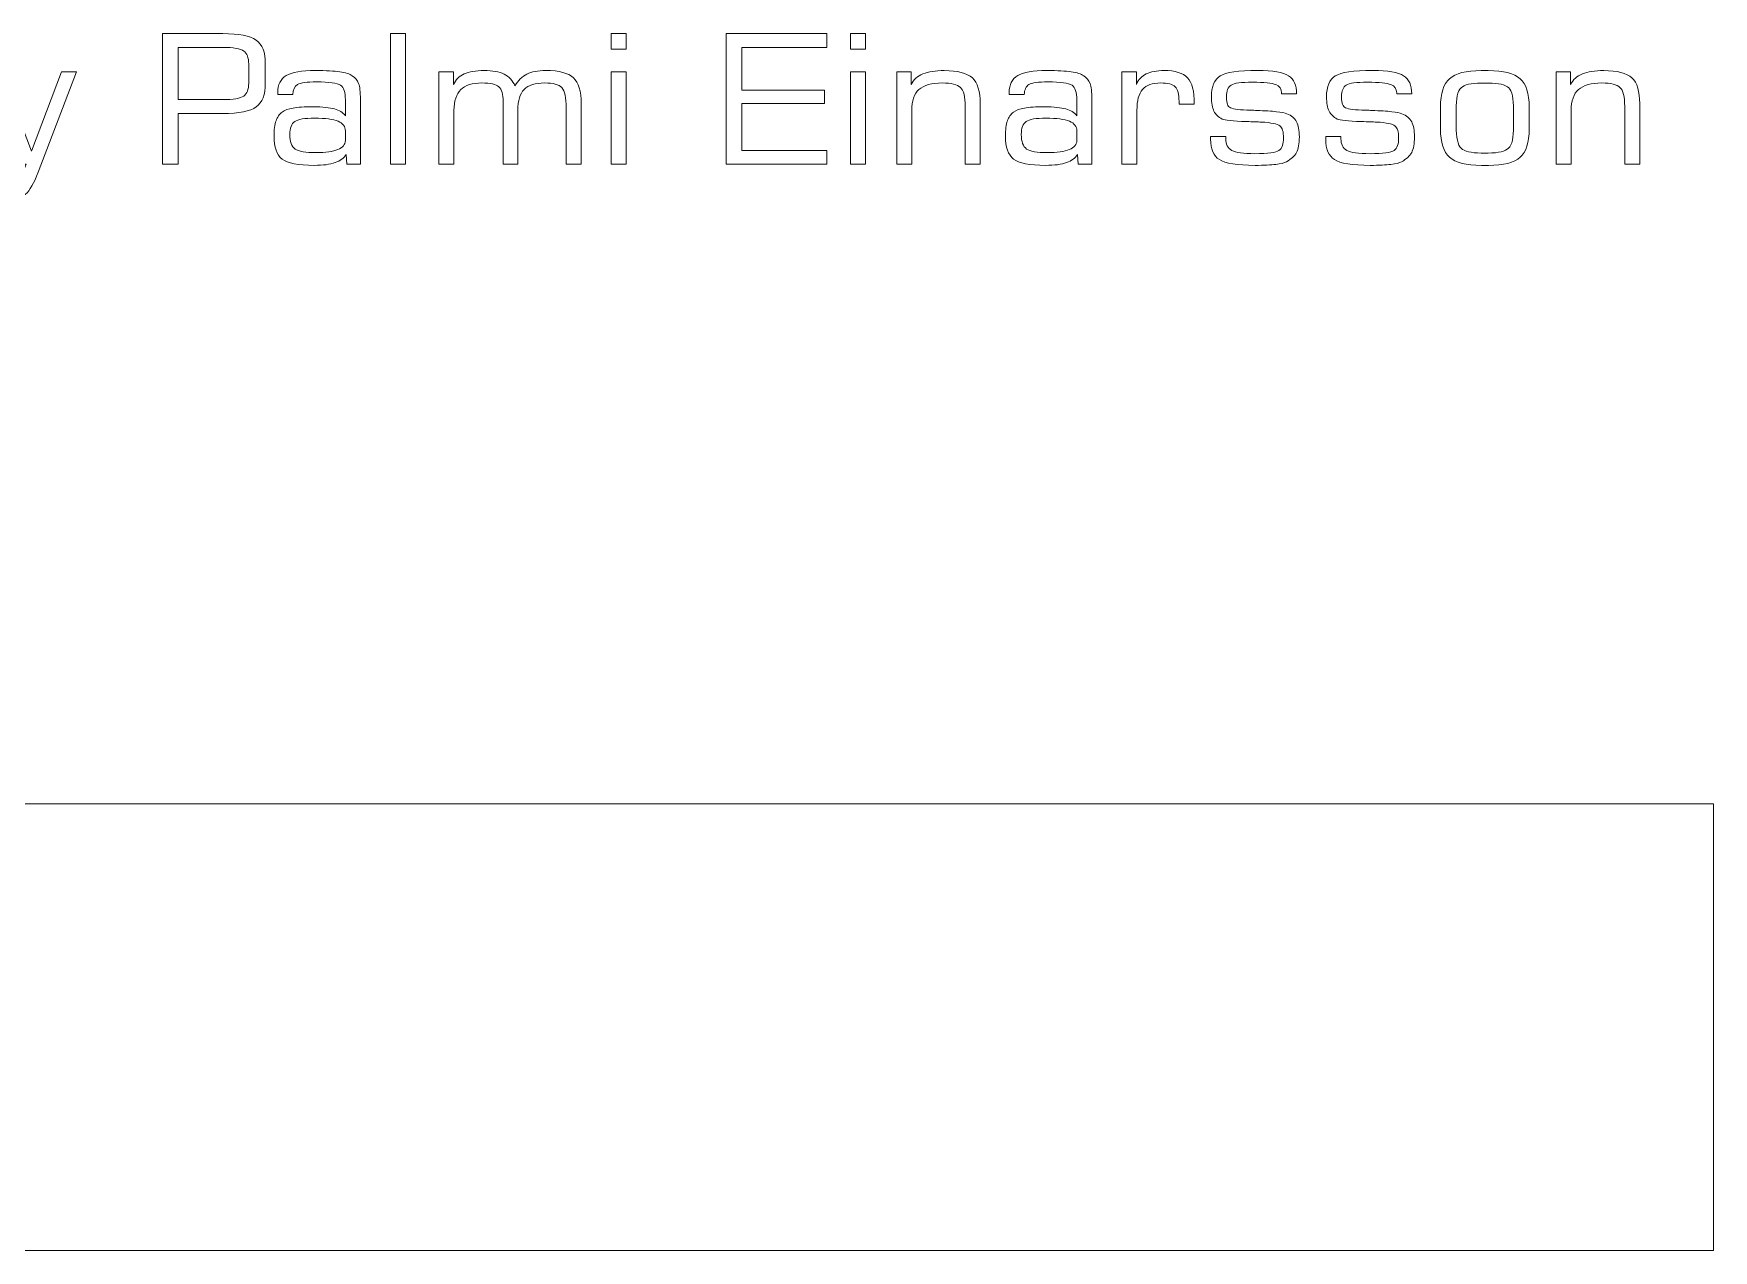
# Model space of a CAD drawing. Header units: inches. Extents: x -487 to 78, y 105 to 340.
# Drawn here: x -360.35 to -336.18, y 138.09 to 155.61 of the extents above; entities that cross this region are included whole.
import ezdxf

# ---------------------------------------------------------------- set-up
doc = ezdxf.new("R2010")
doc.units = ezdxf.units.IN
doc.header["$MEASUREMENT"] = 0
doc.layers.add('Capa 1', color=7, linetype='Continuous')
doc.layers.add('Capa 2', color=20, linetype='Continuous')

msp = doc.modelspace()

# ---------------------------------------------------------------- linework, layer by layer
at = {"layer": 'Capa 1', "color": 28, "lineweight": 9, "true_color": 0x11100b}
for points in [[(-336.183, 144.516), (-336.183, 144.4), (-336.183, 138.089), (-374.903, 138.089), (-374.903, 144.516), (-336.183, 144.516)], [(-336.183, 144.478), (-336.183, 144.4)]]:
    msp.add_lwpolyline(points, dxfattribs=at)
at = {"layer": 'Capa 2', "lineweight": 0}
for points in [[(-355.218, 153.728), (-355.218, 155.607), (-355.001, 155.607), (-355.001, 153.728), (-355.218, 153.728)], [(-352.041, 155.385), (-352.041, 155.607), (-351.825, 155.607), (-351.825, 155.385), (-352.041, 155.385)], [(-350.39, 153.728), (-350.39, 155.607), (-348.94, 155.607), (-348.94, 155.408), (-350.163, 155.408), (-350.163, 154.793), (-348.974, 154.793), (-348.974, 154.602), (-350.163, 154.602), (-350.163, 153.925), (-348.94, 153.925), (-348.94, 153.728), (-350.39, 153.728)], [(-348.6, 155.385), (-348.6, 155.607), (-348.384, 155.607), (-348.384, 155.385), (-348.6, 155.385)], [(-352.041, 153.728), (-352.041, 155.057), (-351.825, 155.057), (-351.825, 153.728), (-352.041, 153.728), (-352.041, 153.728)], [(-348.6, 153.728), (-348.6, 155.057), (-348.384, 155.057), (-348.384, 153.728), (-348.6, 153.728), (-348.6, 153.728)]]:
    msp.add_lwpolyline(points, dxfattribs=at)
for points, knots in [([(-358.501, 153.728), (-358.501, 153.728), (-358.501, 155.607), (-358.501, 155.607), (-358.501, 155.607), (-357.631, 155.607), (-357.631, 155.607), (-357.398, 155.607), (-357.239, 155.576), (-357.151, 155.514), (-357.063, 155.45), (-357.02, 155.338), (-357.02, 155.178), (-357.02, 155.178), (-357.02, 154.894), (-357.02, 154.894), (-357.02, 154.728), (-357.063, 154.615), (-357.151, 154.553), (-357.236, 154.488), (-357.398, 154.457), (-357.631, 154.457), (-357.631, 154.457), (-358.274, 154.457), (-358.274, 154.457), (-358.274, 154.457), (-358.274, 153.728), (-358.274, 153.728), (-358.274, 153.728), (-358.501, 153.728), (-358.501, 153.728), (-358.501, 153.728), (-358.501, 153.728), (-358.501, 153.728)], [0, 0, 0, 0, 1, 1, 1, 2, 2, 2, 3, 3, 3, 4, 4, 4, 5, 5, 5, 6, 6, 6, 7, 7, 7, 8, 8, 8, 9, 9, 9, 10, 10, 10, 11, 11, 11, 11]), ([(-357.259, 154.894), (-357.259, 154.894), (-357.259, 155.17), (-357.259, 155.17), (-357.259, 155.261), (-357.282, 155.323), (-357.33, 155.356), (-357.375, 155.39), (-357.478, 155.408), (-357.634, 155.408), (-357.634, 155.408), (-358.274, 155.408), (-358.274, 155.408), (-358.274, 155.408), (-358.274, 154.656), (-358.274, 154.656), (-358.274, 154.656), (-357.634, 154.656), (-357.634, 154.656), (-357.481, 154.656), (-357.378, 154.674), (-357.33, 154.708), (-357.284, 154.741), (-357.259, 154.803), (-357.259, 154.894), (-357.259, 154.894), (-357.259, 154.894), (-357.259, 154.894)], [0, 0, 0, 0, 1, 1, 1, 2, 2, 2, 3, 3, 3, 4, 4, 4, 5, 5, 5, 6, 6, 6, 7, 7, 7, 8, 8, 8, 9, 9, 9, 9]), ([(-361.033, 155.057), (-361.033, 155.057), (-360.817, 155.057), (-360.817, 155.057), (-360.817, 155.057), (-360.382, 153.914), (-360.382, 153.914), (-360.382, 153.914), (-359.95, 155.057), (-359.95, 155.057), (-359.95, 155.057), (-359.737, 155.057), (-359.737, 155.057), (-359.737, 155.057), (-360.288, 153.612), (-360.288, 153.612), (-360.348, 153.454), (-360.408, 153.348), (-360.47, 153.294), (-360.533, 153.237), (-360.618, 153.211), (-360.723, 153.211), (-360.74, 153.211), (-360.757, 153.211), (-360.774, 153.211), (-360.794, 153.214), (-360.814, 153.217), (-360.837, 153.219), (-360.837, 153.219), (-360.837, 153.392), (-360.837, 153.392), (-360.828, 153.392), (-360.82, 153.39), (-360.811, 153.39), (-360.803, 153.39), (-360.789, 153.39), (-360.772, 153.39), (-360.703, 153.39), (-360.652, 153.403), (-360.615, 153.431), (-360.578, 153.459), (-360.544, 153.511), (-360.513, 153.591), (-360.513, 153.591), (-360.459, 153.728), (-360.459, 153.728), (-360.459, 153.728), (-360.524, 153.728), (-360.524, 153.728), (-360.524, 153.728), (-361.033, 155.057), (-361.033, 155.057)], [0, 0, 0, 0, 1, 1, 1, 2, 2, 2, 3, 3, 3, 4, 4, 4, 5, 5, 5, 6, 6, 6, 7, 7, 7, 8, 8, 8, 9, 9, 9, 10, 10, 10, 11, 11, 11, 12, 12, 12, 13, 13, 13, 14, 14, 14, 15, 15, 15, 16, 16, 16, 17, 17, 17, 17]), ([(-355.856, 153.868), (-355.89, 153.814), (-355.941, 153.772), (-356.015, 153.749), (-356.087, 153.723), (-356.189, 153.71), (-356.317, 153.71), (-356.547, 153.71), (-356.698, 153.741), (-356.777, 153.801), (-356.854, 153.86), (-356.894, 153.969), (-356.894, 154.131), (-356.894, 154.224), (-356.885, 154.297), (-356.865, 154.351), (-356.848, 154.403), (-356.817, 154.447), (-356.777, 154.478), (-356.74, 154.506), (-356.689, 154.524), (-356.621, 154.535), (-356.553, 154.548), (-356.456, 154.553), (-356.328, 154.553), (-356.194, 154.553), (-356.095, 154.542), (-356.024, 154.522), (-355.956, 154.504), (-355.902, 154.47), (-355.868, 154.424), (-355.868, 154.424), (-355.868, 154.653), (-355.868, 154.653), (-355.868, 154.762), (-355.89, 154.832), (-355.936, 154.865), (-355.984, 154.896), (-356.098, 154.912), (-356.285, 154.912), (-356.419, 154.912), (-356.51, 154.899), (-356.556, 154.873), (-356.598, 154.847), (-356.621, 154.801), (-356.624, 154.728), (-356.624, 154.728), (-356.84, 154.728), (-356.84, 154.728), (-356.84, 154.728), (-356.84, 154.759), (-356.84, 154.759), (-356.84, 154.873), (-356.8, 154.953), (-356.718, 155.002), (-356.638, 155.052), (-356.496, 155.075), (-356.3, 155.075), (-356.143, 155.075), (-356.027, 155.07), (-355.947, 155.057), (-355.865, 155.046), (-355.805, 155.026), (-355.768, 155), (-355.725, 154.971), (-355.694, 154.933), (-355.677, 154.889), (-355.66, 154.845), (-355.651, 154.767), (-355.651, 154.659), (-355.651, 154.659), (-355.651, 153.728), (-355.651, 153.728), (-355.651, 153.728), (-355.848, 153.728), (-355.848, 153.728), (-355.848, 153.728), (-355.856, 153.868), (-355.856, 153.868), (-355.856, 153.868), (-355.856, 153.868), (-355.856, 153.868)], [0, 0, 0, 0, 1, 1, 1, 2, 2, 2, 3, 3, 3, 4, 4, 4, 5, 5, 5, 6, 6, 6, 7, 7, 7, 8, 8, 8, 9, 9, 9, 10, 10, 10, 11, 11, 11, 12, 12, 12, 13, 13, 13, 14, 14, 14, 15, 15, 15, 16, 16, 16, 17, 17, 17, 18, 18, 18, 19, 19, 19, 20, 20, 20, 21, 21, 21, 22, 22, 22, 23, 23, 23, 24, 24, 24, 25, 25, 25, 26, 26, 26, 27, 27, 27, 27]), ([(-354.521, 153.728), (-354.521, 153.728), (-354.521, 155.057), (-354.521, 155.057), (-354.521, 155.057), (-354.311, 155.057), (-354.311, 155.057), (-354.311, 155.057), (-354.311, 154.876), (-354.311, 154.876), (-354.28, 154.943), (-354.229, 154.995), (-354.157, 155.026), (-354.086, 155.059), (-353.99, 155.075), (-353.873, 155.075), (-353.748, 155.075), (-353.651, 155.057), (-353.583, 155.023), (-353.512, 154.99), (-353.461, 154.933), (-353.427, 154.855), (-353.384, 154.933), (-353.327, 154.99), (-353.256, 155.023), (-353.188, 155.057), (-353.097, 155.075), (-352.983, 155.075), (-352.793, 155.075), (-352.659, 155.041), (-352.585, 154.971), (-352.511, 154.902), (-352.474, 154.778), (-352.474, 154.599), (-352.474, 154.599), (-352.474, 153.728), (-352.474, 153.728), (-352.474, 153.728), (-352.69, 153.728), (-352.69, 153.728), (-352.69, 153.728), (-352.69, 154.537), (-352.69, 154.537), (-352.69, 154.684), (-352.71, 154.783), (-352.753, 154.829), (-352.796, 154.873), (-352.878, 154.896), (-353, 154.896), (-353.134, 154.896), (-353.234, 154.865), (-353.296, 154.803), (-353.356, 154.741), (-353.387, 154.641), (-353.387, 154.501), (-353.387, 154.501), (-353.387, 153.728), (-353.387, 153.728), (-353.387, 153.728), (-353.597, 153.728), (-353.597, 153.728), (-353.597, 153.728), (-353.597, 154.628), (-353.597, 154.628), (-353.597, 154.734), (-353.617, 154.803), (-353.66, 154.842), (-353.703, 154.878), (-353.782, 154.896), (-353.902, 154.896), (-354.041, 154.896), (-354.143, 154.865), (-354.206, 154.801), (-354.271, 154.736), (-354.305, 154.638), (-354.305, 154.501), (-354.305, 154.501), (-354.305, 153.728), (-354.305, 153.728), (-354.305, 153.728), (-354.521, 153.728), (-354.521, 153.728)], [0, 0, 0, 0, 1, 1, 1, 2, 2, 2, 3, 3, 3, 4, 4, 4, 5, 5, 5, 6, 6, 6, 7, 7, 7, 8, 8, 8, 9, 9, 9, 10, 10, 10, 11, 11, 11, 12, 12, 12, 13, 13, 13, 14, 14, 14, 15, 15, 15, 16, 16, 16, 17, 17, 17, 18, 18, 18, 19, 19, 19, 20, 20, 20, 21, 21, 21, 22, 22, 22, 23, 23, 23, 24, 24, 24, 25, 25, 25, 26, 26, 26, 27, 27, 27, 27]), ([(-347.935, 153.728), (-347.935, 153.728), (-347.935, 155.057), (-347.935, 155.057), (-347.935, 155.057), (-347.728, 155.057), (-347.728, 155.057), (-347.728, 155.057), (-347.728, 154.876), (-347.728, 154.876), (-347.694, 154.943), (-347.637, 154.995), (-347.557, 155.026), (-347.48, 155.059), (-347.378, 155.075), (-347.25, 155.075), (-347.06, 155.075), (-346.923, 155.039), (-346.846, 154.969), (-346.77, 154.899), (-346.733, 154.775), (-346.733, 154.599), (-346.733, 154.599), (-346.733, 153.728), (-346.733, 153.728), (-346.733, 153.728), (-346.949, 153.728), (-346.949, 153.728), (-346.949, 153.728), (-346.949, 154.558), (-346.949, 154.558), (-346.949, 154.698), (-346.971, 154.788), (-347.017, 154.832), (-347.062, 154.876), (-347.148, 154.896), (-347.278, 154.896), (-347.432, 154.896), (-347.543, 154.865), (-347.614, 154.801), (-347.685, 154.739), (-347.719, 154.638), (-347.719, 154.501), (-347.719, 154.501), (-347.719, 153.728), (-347.719, 153.728), (-347.719, 153.728), (-347.935, 153.728), (-347.935, 153.728)], [0, 0, 0, 0, 1, 1, 1, 2, 2, 2, 3, 3, 3, 4, 4, 4, 5, 5, 5, 6, 6, 6, 7, 7, 7, 8, 8, 8, 9, 9, 9, 10, 10, 10, 11, 11, 11, 12, 12, 12, 13, 13, 13, 14, 14, 14, 15, 15, 15, 16, 16, 16, 16]), ([(-345.332, 153.868), (-345.366, 153.814), (-345.417, 153.772), (-345.491, 153.749), (-345.562, 153.723), (-345.665, 153.71), (-345.793, 153.71), (-346.023, 153.71), (-346.174, 153.741), (-346.253, 153.801), (-346.33, 153.86), (-346.37, 153.969), (-346.37, 154.131), (-346.37, 154.224), (-346.361, 154.297), (-346.341, 154.351), (-346.324, 154.403), (-346.293, 154.447), (-346.253, 154.478), (-346.216, 154.506), (-346.165, 154.524), (-346.097, 154.535), (-346.029, 154.548), (-345.932, 154.553), (-345.804, 154.553), (-345.67, 154.553), (-345.571, 154.542), (-345.5, 154.522), (-345.431, 154.504), (-345.377, 154.47), (-345.343, 154.424), (-345.343, 154.424), (-345.343, 154.653), (-345.343, 154.653), (-345.343, 154.762), (-345.366, 154.832), (-345.412, 154.865), (-345.46, 154.896), (-345.574, 154.912), (-345.761, 154.912), (-345.895, 154.912), (-345.986, 154.899), (-346.031, 154.873), (-346.074, 154.847), (-346.097, 154.801), (-346.1, 154.728), (-346.1, 154.728), (-346.316, 154.728), (-346.316, 154.728), (-346.316, 154.728), (-346.316, 154.759), (-346.316, 154.759), (-346.316, 154.873), (-346.276, 154.953), (-346.193, 155.002), (-346.114, 155.052), (-345.972, 155.075), (-345.775, 155.075), (-345.619, 155.075), (-345.503, 155.07), (-345.423, 155.057), (-345.34, 155.046), (-345.281, 155.026), (-345.244, 155), (-345.201, 154.971), (-345.17, 154.933), (-345.153, 154.889), (-345.136, 154.845), (-345.127, 154.767), (-345.127, 154.659), (-345.127, 154.659), (-345.127, 153.728), (-345.127, 153.728), (-345.127, 153.728), (-345.323, 153.728), (-345.323, 153.728), (-345.323, 153.728), (-345.332, 153.868), (-345.332, 153.868), (-345.332, 153.868), (-345.332, 153.868), (-345.332, 153.868)], [0, 0, 0, 0, 1, 1, 1, 2, 2, 2, 3, 3, 3, 4, 4, 4, 5, 5, 5, 6, 6, 6, 7, 7, 7, 8, 8, 8, 9, 9, 9, 10, 10, 10, 11, 11, 11, 12, 12, 12, 13, 13, 13, 14, 14, 14, 15, 15, 15, 16, 16, 16, 17, 17, 17, 18, 18, 18, 19, 19, 19, 20, 20, 20, 21, 21, 21, 22, 22, 22, 23, 23, 23, 24, 24, 24, 25, 25, 25, 26, 26, 26, 27, 27, 27, 27]), ([(-344.696, 153.728), (-344.696, 153.728), (-344.696, 155.057), (-344.696, 155.057), (-344.696, 155.057), (-344.486, 155.057), (-344.486, 155.057), (-344.486, 155.057), (-344.486, 154.876), (-344.486, 154.876), (-344.454, 154.946), (-344.409, 154.995), (-344.344, 155.028), (-344.278, 155.059), (-344.193, 155.075), (-344.085, 155.075), (-343.926, 155.075), (-343.815, 155.041), (-343.749, 154.971), (-343.684, 154.902), (-343.653, 154.778), (-343.653, 154.599), (-343.653, 154.599), (-343.653, 154.589), (-343.653, 154.589), (-343.653, 154.589), (-343.872, 154.589), (-343.872, 154.589), (-343.872, 154.589), (-343.872, 154.628), (-343.872, 154.628), (-343.872, 154.734), (-343.889, 154.806), (-343.926, 154.842), (-343.963, 154.878), (-344.034, 154.896), (-344.136, 154.896), (-344.255, 154.896), (-344.344, 154.865), (-344.398, 154.803), (-344.452, 154.741), (-344.477, 154.641), (-344.477, 154.501), (-344.477, 154.501), (-344.477, 153.728), (-344.477, 153.728), (-344.477, 153.728), (-344.696, 153.728), (-344.696, 153.728)], [0, 0, 0, 0, 1, 1, 1, 2, 2, 2, 3, 3, 3, 4, 4, 4, 5, 5, 5, 6, 6, 6, 7, 7, 7, 8, 8, 8, 9, 9, 9, 10, 10, 10, 11, 11, 11, 12, 12, 12, 13, 13, 13, 14, 14, 14, 15, 15, 15, 16, 16, 16, 16]), ([(-343.417, 154.124), (-343.417, 154.124), (-343.199, 154.124), (-343.199, 154.124), (-343.199, 154.124), (-343.199, 154.093), (-343.199, 154.093), (-343.199, 154.013), (-343.17, 153.956), (-343.113, 153.925), (-343.059, 153.894), (-342.948, 153.878), (-342.781, 153.878), (-342.593, 153.878), (-342.476, 153.894), (-342.434, 153.925), (-342.388, 153.956), (-342.368, 154.018), (-342.368, 154.105), (-342.368, 154.193), (-342.386, 154.25), (-342.422, 154.279), (-342.457, 154.307), (-342.545, 154.325), (-342.687, 154.333), (-342.741, 154.336), (-342.812, 154.338), (-342.903, 154.341), (-343.099, 154.346), (-343.216, 154.359), (-343.253, 154.377), (-343.307, 154.405), (-343.346, 154.442), (-343.369, 154.491), (-343.395, 154.54), (-343.406, 154.607), (-343.406, 154.698), (-343.406, 154.845), (-343.363, 154.946), (-343.281, 154.997), (-343.199, 155.049), (-343.02, 155.075), (-342.738, 155.075), (-342.522, 155.075), (-342.374, 155.049), (-342.297, 155), (-342.218, 154.951), (-342.181, 154.863), (-342.181, 154.739), (-342.181, 154.739), (-342.397, 154.739), (-342.397, 154.739), (-342.397, 154.739), (-342.397, 154.752), (-342.397, 154.752), (-342.397, 154.811), (-342.425, 154.85), (-342.479, 154.873), (-342.536, 154.896), (-342.647, 154.907), (-342.815, 154.907), (-342.977, 154.907), (-343.079, 154.894), (-343.122, 154.865), (-343.167, 154.84), (-343.19, 154.783), (-343.19, 154.698), (-343.19, 154.646), (-343.184, 154.609), (-343.176, 154.589), (-343.167, 154.566), (-343.153, 154.55), (-343.133, 154.54), (-343.088, 154.519), (-342.994, 154.506), (-342.843, 154.504), (-342.806, 154.504), (-342.778, 154.501), (-342.755, 154.501), (-342.633, 154.496), (-342.539, 154.491), (-342.468, 154.483), (-342.4, 154.478), (-342.349, 154.467), (-342.32, 154.454), (-342.255, 154.426), (-342.209, 154.387), (-342.181, 154.338), (-342.155, 154.287), (-342.141, 154.214), (-342.141, 154.119), (-342.141, 154.02), (-342.155, 153.948), (-342.181, 153.896), (-342.209, 153.845), (-342.258, 153.801), (-342.326, 153.762), (-342.357, 153.744), (-342.408, 153.731), (-342.479, 153.723), (-342.55, 153.715), (-342.65, 153.71), (-342.778, 153.71), (-343.037, 153.71), (-343.207, 153.739), (-343.292, 153.793), (-343.375, 153.847), (-343.417, 153.945), (-343.417, 154.087), (-343.417, 154.087), (-343.417, 154.124), (-343.417, 154.124)], [0, 0, 0, 0, 1, 1, 1, 2, 2, 2, 3, 3, 3, 4, 4, 4, 5, 5, 5, 6, 6, 6, 7, 7, 7, 8, 8, 8, 9, 9, 9, 10, 10, 10, 11, 11, 11, 12, 12, 12, 13, 13, 13, 14, 14, 14, 15, 15, 15, 16, 16, 16, 17, 17, 17, 18, 18, 18, 19, 19, 19, 20, 20, 20, 21, 21, 21, 22, 22, 22, 23, 23, 23, 24, 24, 24, 25, 25, 25, 26, 26, 26, 27, 27, 27, 28, 28, 28, 29, 29, 29, 30, 30, 30, 31, 31, 31, 32, 32, 32, 33, 33, 33, 34, 34, 34, 35, 35, 35, 36, 36, 36, 37, 37, 37, 37]), ([(-341.761, 154.124), (-341.761, 154.124), (-341.542, 154.124), (-341.542, 154.124), (-341.542, 154.124), (-341.542, 154.093), (-341.542, 154.093), (-341.542, 154.013), (-341.514, 153.956), (-341.457, 153.925), (-341.403, 153.894), (-341.292, 153.878), (-341.124, 153.878), (-340.936, 153.878), (-340.82, 153.894), (-340.777, 153.925), (-340.732, 153.956), (-340.712, 154.018), (-340.712, 154.105), (-340.712, 154.193), (-340.729, 154.25), (-340.766, 154.279), (-340.8, 154.307), (-340.888, 154.325), (-341.03, 154.333), (-341.084, 154.336), (-341.155, 154.338), (-341.246, 154.341), (-341.443, 154.346), (-341.559, 154.359), (-341.596, 154.377), (-341.65, 154.405), (-341.69, 154.442), (-341.713, 154.491), (-341.738, 154.54), (-341.75, 154.607), (-341.75, 154.698), (-341.75, 154.845), (-341.707, 154.946), (-341.625, 154.997), (-341.542, 155.049), (-341.363, 155.075), (-341.082, 155.075), (-340.865, 155.075), (-340.718, 155.049), (-340.641, 155), (-340.561, 154.951), (-340.524, 154.863), (-340.524, 154.739), (-340.524, 154.739), (-340.74, 154.739), (-340.74, 154.739), (-340.74, 154.739), (-340.74, 154.752), (-340.74, 154.752), (-340.74, 154.811), (-340.769, 154.85), (-340.823, 154.873), (-340.88, 154.896), (-340.991, 154.907), (-341.158, 154.907), (-341.32, 154.907), (-341.423, 154.894), (-341.465, 154.865), (-341.511, 154.84), (-341.534, 154.783), (-341.534, 154.698), (-341.534, 154.646), (-341.528, 154.609), (-341.519, 154.589), (-341.511, 154.566), (-341.497, 154.55), (-341.477, 154.54), (-341.431, 154.519), (-341.337, 154.506), (-341.187, 154.504), (-341.15, 154.504), (-341.121, 154.501), (-341.099, 154.501), (-340.976, 154.496), (-340.883, 154.491), (-340.811, 154.483), (-340.743, 154.478), (-340.692, 154.467), (-340.664, 154.454), (-340.598, 154.426), (-340.553, 154.387), (-340.524, 154.338), (-340.499, 154.287), (-340.485, 154.214), (-340.485, 154.119), (-340.485, 154.02), (-340.499, 153.948), (-340.524, 153.896), (-340.553, 153.845), (-340.601, 153.801), (-340.669, 153.762), (-340.701, 153.744), (-340.752, 153.731), (-340.823, 153.723), (-340.894, 153.715), (-340.993, 153.71), (-341.121, 153.71), (-341.38, 153.71), (-341.551, 153.739), (-341.636, 153.793), (-341.718, 153.847), (-341.761, 153.945), (-341.761, 154.087), (-341.761, 154.087), (-341.761, 154.124), (-341.761, 154.124)], [0, 0, 0, 0, 1, 1, 1, 2, 2, 2, 3, 3, 3, 4, 4, 4, 5, 5, 5, 6, 6, 6, 7, 7, 7, 8, 8, 8, 9, 9, 9, 10, 10, 10, 11, 11, 11, 12, 12, 12, 13, 13, 13, 14, 14, 14, 15, 15, 15, 16, 16, 16, 17, 17, 17, 18, 18, 18, 19, 19, 19, 20, 20, 20, 21, 21, 21, 22, 22, 22, 23, 23, 23, 24, 24, 24, 25, 25, 25, 26, 26, 26, 27, 27, 27, 28, 28, 28, 29, 29, 29, 30, 30, 30, 31, 31, 31, 32, 32, 32, 33, 33, 33, 34, 34, 34, 35, 35, 35, 36, 36, 36, 37, 37, 37, 37]), ([(-339.522, 153.71), (-339.741, 153.71), (-339.891, 153.749), (-339.979, 153.826), (-340.065, 153.904), (-340.11, 154.041), (-340.11, 154.235), (-340.11, 154.235), (-340.11, 154.55), (-340.11, 154.55), (-340.11, 154.744), (-340.068, 154.881), (-339.979, 154.958), (-339.894, 155.036), (-339.741, 155.075), (-339.525, 155.075), (-339.525, 155.075), (-339.422, 155.075), (-339.422, 155.075), (-339.203, 155.075), (-339.053, 155.036), (-338.964, 154.958), (-338.876, 154.881), (-338.834, 154.744), (-338.834, 154.55), (-338.834, 154.55), (-338.834, 154.235), (-338.834, 154.235), (-338.834, 154.038), (-338.876, 153.904), (-338.964, 153.826), (-339.05, 153.749), (-339.203, 153.71), (-339.419, 153.71), (-339.419, 153.71), (-339.522, 153.71), (-339.522, 153.71), (-339.522, 153.71), (-339.522, 153.71), (-339.522, 153.71)], [0, 0, 0, 0, 1, 1, 1, 2, 2, 2, 3, 3, 3, 4, 4, 4, 5, 5, 5, 6, 6, 6, 7, 7, 7, 8, 8, 8, 9, 9, 9, 10, 10, 10, 11, 11, 11, 12, 12, 12, 13, 13, 13, 13]), ([(-338.445, 153.728), (-338.445, 153.728), (-338.445, 155.057), (-338.445, 155.057), (-338.445, 155.057), (-338.238, 155.057), (-338.238, 155.057), (-338.238, 155.057), (-338.238, 154.876), (-338.238, 154.876), (-338.203, 154.943), (-338.147, 154.995), (-338.067, 155.026), (-337.99, 155.059), (-337.888, 155.075), (-337.76, 155.075), (-337.57, 155.075), (-337.433, 155.039), (-337.356, 154.969), (-337.28, 154.899), (-337.243, 154.775), (-337.243, 154.599), (-337.243, 154.599), (-337.243, 153.728), (-337.243, 153.728), (-337.243, 153.728), (-337.459, 153.728), (-337.459, 153.728), (-337.459, 153.728), (-337.459, 154.558), (-337.459, 154.558), (-337.459, 154.698), (-337.481, 154.788), (-337.527, 154.832), (-337.572, 154.876), (-337.658, 154.896), (-337.788, 154.896), (-337.942, 154.896), (-338.053, 154.865), (-338.124, 154.801), (-338.195, 154.739), (-338.229, 154.638), (-338.229, 154.501), (-338.229, 154.501), (-338.229, 153.728), (-338.229, 153.728), (-338.229, 153.728), (-338.445, 153.728), (-338.445, 153.728)], [0, 0, 0, 0, 1, 1, 1, 2, 2, 2, 3, 3, 3, 4, 4, 4, 5, 5, 5, 6, 6, 6, 7, 7, 7, 8, 8, 8, 9, 9, 9, 10, 10, 10, 11, 11, 11, 12, 12, 12, 13, 13, 13, 14, 14, 14, 15, 15, 15, 16, 16, 16, 16]), ([(-339.058, 154.279), (-339.058, 154.279), (-339.058, 154.506), (-339.058, 154.506), (-339.058, 154.674), (-339.081, 154.78), (-339.127, 154.827), (-339.175, 154.871), (-339.271, 154.894), (-339.422, 154.894), (-339.422, 154.894), (-339.525, 154.894), (-339.525, 154.894), (-339.672, 154.894), (-339.769, 154.871), (-339.814, 154.827), (-339.863, 154.78), (-339.886, 154.674), (-339.886, 154.506), (-339.886, 154.506), (-339.886, 154.279), (-339.886, 154.279), (-339.886, 154.111), (-339.86, 154.002), (-339.814, 153.956), (-339.769, 153.912), (-339.672, 153.888), (-339.525, 153.888), (-339.525, 153.888), (-339.422, 153.888), (-339.422, 153.888), (-339.274, 153.888), (-339.175, 153.912), (-339.129, 153.958), (-339.081, 154.005), (-339.058, 154.111), (-339.058, 154.279), (-339.058, 154.279), (-339.058, 154.279), (-339.058, 154.279)], [0, 0, 0, 0, 1, 1, 1, 2, 2, 2, 3, 3, 3, 4, 4, 4, 5, 5, 5, 6, 6, 6, 7, 7, 7, 8, 8, 8, 9, 9, 9, 10, 10, 10, 11, 11, 11, 12, 12, 12, 13, 13, 13, 13]), ([(-355.868, 154.067), (-355.868, 154.067), (-355.868, 154.206), (-355.868, 154.206), (-355.868, 154.271), (-355.902, 154.315), (-355.973, 154.346), (-356.044, 154.374), (-356.158, 154.39), (-356.311, 154.39), (-356.453, 154.39), (-356.547, 154.374), (-356.595, 154.341), (-356.644, 154.31), (-356.666, 154.248), (-356.666, 154.155), (-356.666, 154.051), (-356.641, 153.981), (-356.59, 153.945), (-356.541, 153.912), (-356.439, 153.894), (-356.288, 153.894), (-356.152, 153.894), (-356.047, 153.909), (-355.976, 153.938), (-355.905, 153.969), (-355.868, 154.01), (-355.868, 154.067), (-355.868, 154.067), (-355.868, 154.067), (-355.868, 154.067)], [0, 0, 0, 0, 1, 1, 1, 2, 2, 2, 3, 3, 3, 4, 4, 4, 5, 5, 5, 6, 6, 6, 7, 7, 7, 8, 8, 8, 9, 9, 9, 10, 10, 10, 10]), ([(-345.343, 154.067), (-345.343, 154.067), (-345.343, 154.206), (-345.343, 154.206), (-345.343, 154.271), (-345.377, 154.315), (-345.449, 154.346), (-345.52, 154.374), (-345.633, 154.39), (-345.787, 154.39), (-345.929, 154.39), (-346.023, 154.374), (-346.071, 154.341), (-346.119, 154.31), (-346.142, 154.248), (-346.142, 154.155), (-346.142, 154.051), (-346.117, 153.981), (-346.065, 153.945), (-346.017, 153.912), (-345.915, 153.894), (-345.764, 153.894), (-345.628, 153.894), (-345.522, 153.909), (-345.451, 153.938), (-345.38, 153.969), (-345.343, 154.01), (-345.343, 154.067), (-345.343, 154.067), (-345.343, 154.067), (-345.343, 154.067)], [0, 0, 0, 0, 1, 1, 1, 2, 2, 2, 3, 3, 3, 4, 4, 4, 5, 5, 5, 6, 6, 6, 7, 7, 7, 8, 8, 8, 9, 9, 9, 10, 10, 10, 10])]:
    msp.add_open_spline(points, degree=3, knots=knots, dxfattribs=at)

doc.saveas('drawing.dxf')
